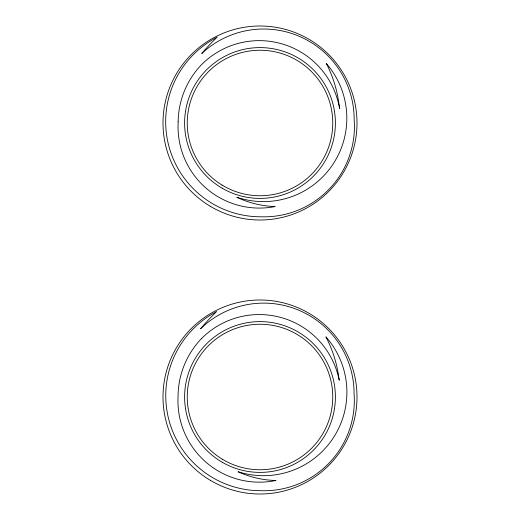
<?xml version="1.0" encoding="UTF-8"?>
<svg xmlns="http://www.w3.org/2000/svg" width="520" height="520" viewBox="0 0 520 520"><rect width="100%" height="100%" fill="white"/><g stroke="black" fill="none" stroke-linecap="round" stroke-linejoin="round"><path stroke-width="0.78" d="M201.461 338.611A81.465 81.465 0 0 1 337.233 372.431A81.166 81.166 0 0 1 338.39 376.603L339.261 380.25L338.052 372.645A123.487 123.487 0 0 0 327.685 340.366L325.871 336.837L326.833 337.948A83.46 83.46 0 0 1 240.474 472.466L238.108 471.77L240.123 472.654A95.284 95.284 0 0 0 276.01 480.48L273.962 480.863A81.477 81.477 0 0 1 178.055 396.461L178.087 394.453A84.123 84.123 0 0 1 179.166 383.195L179.276 382.538A84.123 84.123 0 0 1 201.461 338.611M178.145 121.784L178.145 122.46A81.386 81.386 0 0 0 275.178 206.544A95.349 95.349 0 0 1 240.091 198.731L236.808 197.294L240.494 198.38A83.369 83.369 0 0 0 326.768 63.999L326.307 63.473L327.762 66.326A123.578 123.578 0 0 1 338.137 98.631L339.709 108.505L338.306 102.628A81.081 81.081 0 0 0 337.149 98.449A81.38 81.38 0 0 0 201.519 64.668A84.032 84.032 0 0 0 179.361 108.55L179.257 109.206A84.032 84.032 0 0 0 178.178 120.458L178.145 121.784M202.306 52.845L201.773 53.508A90.493 90.493 0 0 1 354.172 119.548A90.402 90.402 0 0 1 261.45 216.794A95.095 95.095 0 0 1 213.011 39.468L217.185 37.109L213.759 40.482A212.036 212.036 0 0 0 202.306 52.845M202.241 326.794L200.506 328.848A90.395 90.395 0 0 1 354.068 393.556A90.311 90.311 0 0 1 261.45 490.711A95.004 95.004 0 0 1 213.057 313.547L216.645 311.512L213.701 314.425A212.121 212.121 0 0 0 202.241 326.794M222.3 188.292A75.394 75.394 0 0 0 335.394 122.999A75.394 75.394 0 0 0 222.306 57.7A75.394 75.394 0 0 0 222.3 188.292M222.092 185.094A72.748 72.748 0 0 0 332.728 124.781A72.748 72.748 0 0 0 225.18 59.124A72.748 72.748 0 0 0 222.092 185.094M222.3 462.293A75.394 75.394 0 0 0 335.394 397.007A75.394 75.394 0 0 0 222.306 331.708A75.394 75.394 0 0 0 222.3 462.293M222.313 459.225A72.748 72.748 0 0 0 332.735 398.528A72.748 72.748 0 0 0 224.952 333.249A72.748 72.748 0 0 0 222.313 459.225M210.399 206.356A96.999 96.999 0 0 0 356.993 124.273A96.999 96.999 0 0 0 212.608 38.363A96.999 96.999 0 0 0 210.399 206.356M210.399 480.363A96.999 96.999 0 0 0 356.993 398.275A96.999 96.999 0 0 0 212.608 312.364A96.999 96.999 0 0 0 210.399 480.363"/></g></svg>
